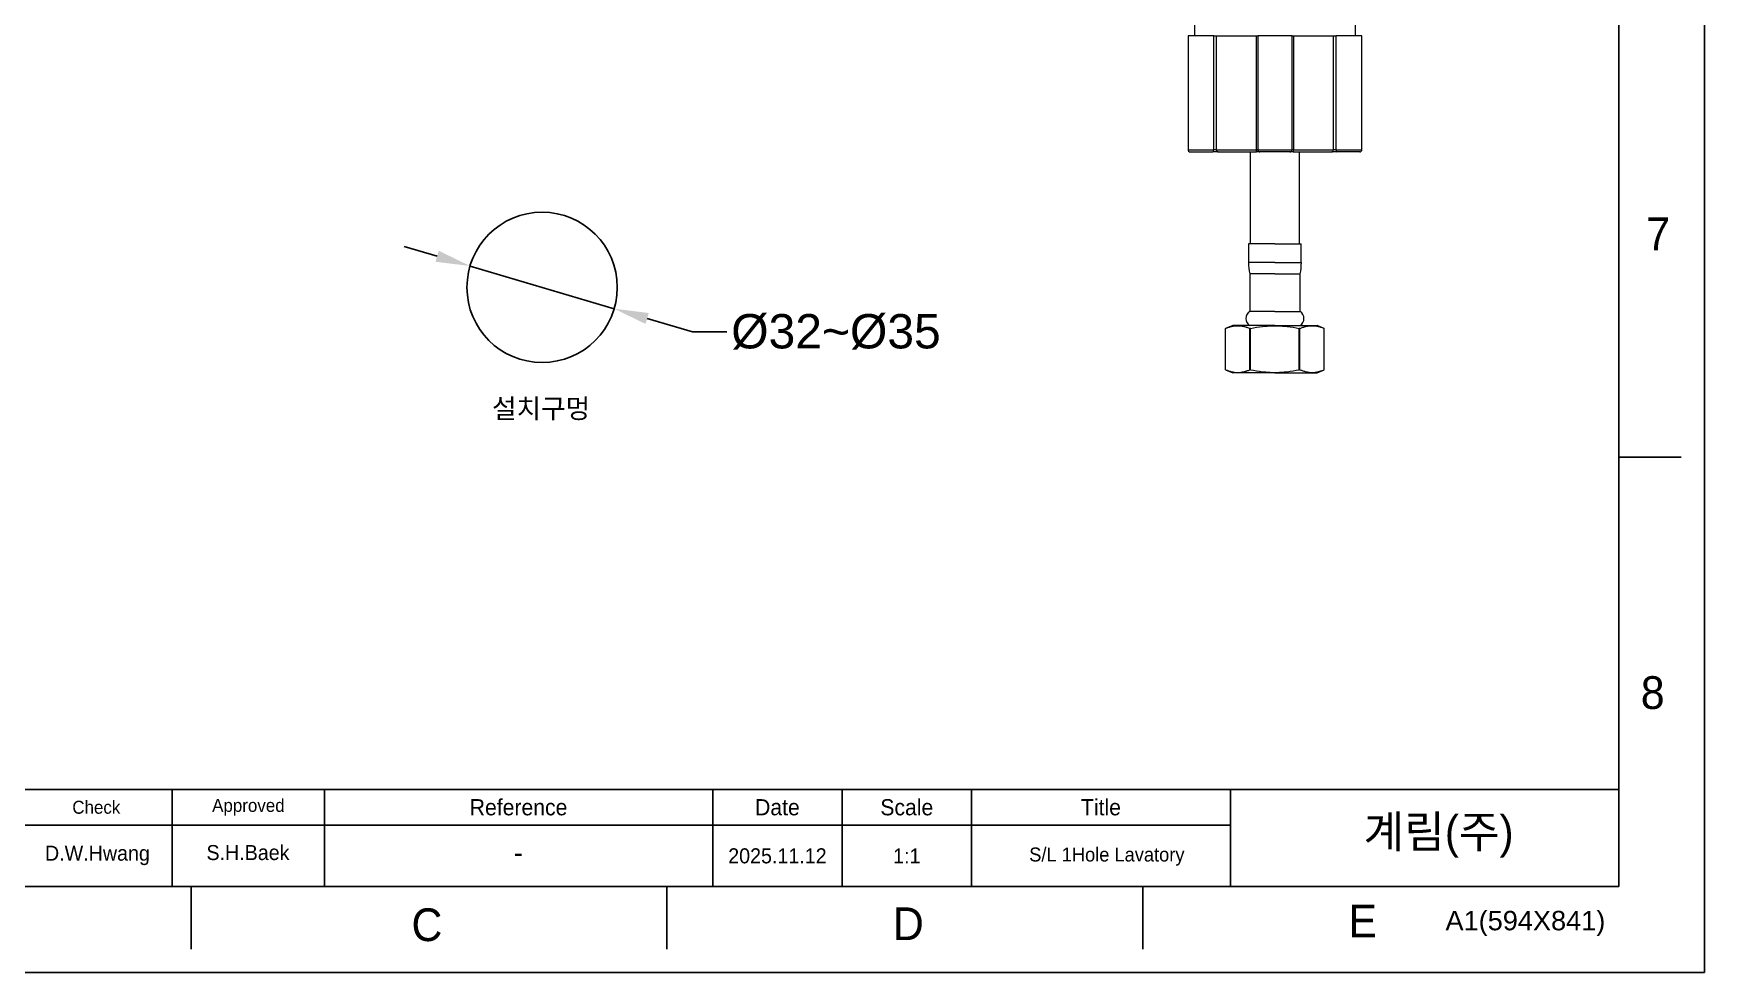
# Model space of a CAD drawing. Extents: x 16036 to 31646, y -36012 to -17126.
# Drawn here: x 16241 to 16630.1, y -17966.1 to -17747.5 of the extents above; entities that cross this region are included whole.
import ezdxf

# ---------------------------------------------------------------- set-up
doc = ezdxf.new("R2010")
doc.units = 0
doc.header["$MEASUREMENT"] = 0
doc.linetypes.add('CENTERX2', pattern=[101.6, 63.5, -12.7, 12.7, -12.7])
doc.layers.get('0').update_dxf_attribs({"color": 3, "linetype": 'CONTINUOUS'})
doc.layers.get('DEFPOINTS').update_dxf_attribs({"linetype": 'CONTINUOUS'})
doc.layers.add('5', color=2, linetype='CONTINUOUS', lineweight=9)
doc.layers.add('DIM_', color=6, linetype='CONTINUOUS', lineweight=9)
doc.layers.add('FORM', color=7, linetype='CONTINUOUS')
doc.layers.add('TEXT', color=2, linetype='CONTINUOUS')
doc.styles.add('ARIAL', font='arial.ttf')
doc.styles.add('ROMANS', font='Gulim.ttf')
doc.styles.get("Standard").update_dxf_attribs({"font": 'Gulim.ttf'})
doc.dimstyles.new('ISO-25', dxfattribs={"dimtxt": 8, "dimasz": 8, "dimexe": 1.25, "dimexo": 0.625, "dimgap": 1.5, "dimtad": 1, "dimtih": 1, "dimtoh": 1, "dimdec": 1, "dimdsep": 46, "dimtxsty": 'ARIAL', "dimcen": 0, "dimclrd": 3, "dimclre": 3, "dimclrt": 4, "dimadec": 0, "dimazin": 0, "dimtfac": 1, "dimtdec": 1, "dimtmove": 0, "dimatfit": 3, "dimfxl": 1, "dimarcsym": 0})

# ---------------------------------------------------------------- blocks, each defined once
blk = doc.blocks.new('*D68')
at = {"layer": '5', "color": 3, "lineweight": -2, "transparency": 16777216}
for p, q in [((16334.98, -17799.34), (16327.31, -17797.07)), ((16342.65, -17801.61), (16376.21, -17811.55)), ((16394.42, -17816.95), (16383.88, -17813.82)), ((16402.42, -17816.95), (16394.42, -17816.95))]:
    blk.add_line(p, q, dxfattribs=at)
at = {"layer": '5', "color": 3, "transparency": 16777216}
for points in [[(16335.36, -17798.06), (16334.6, -17800.62), (16342.65, -17801.61)], [(16384.26, -17812.55), (16383.5, -17815.1), (16376.21, -17811.55)]]:
    blk.add_solid(points, dxfattribs=at)
at = {"layer": 'DEFPOINTS', "color": 0, "transparency": 16777216}
for p in [(16342.65, -17801.61), (16376.21, -17811.55)]:
    blk.add_point(p, dxfattribs=at)
at = {"layer": '5', "color": 4, "transparency": 16777216, "insert": (16427.86, -17816.95), "char_height": 8, "attachment_point": 5, "style": 'ARIAL'}
blk.add_mtext('%%C32~%%C35', dxfattribs=at)

msp = doc.modelspace()

# ---------------------------------------------------------------- linework, layer by layer
at = {"linetype": 'Continuous', "lineweight": 18}
for p, q in [((16511.36, -17734.06), (16511.36, -17748.06)), ((16548.76, -17734.06), (16548.76, -17748.06)), ((16509.83, -17748.06), (16509.83, -17774.56)), ((16515.85, -17748.06), (16509.83, -17748.06)), ((16515.85, -17748.06), (16516.47, -17748.06)), ((16516.47, -17748.06), (16525.68, -17748.06)), ((16525.68, -17748.06), (16526.06, -17748.06)), ((16526.06, -17748.06), (16526.06, -17774.56)), ((16534.06, -17748.06), (16526.06, -17748.06)), ((16534.06, -17748.06), (16534.45, -17748.06)), ((16534.06, -17774.56), (16534.06, -17748.06)), ((16534.45, -17748.06), (16543.66, -17748.06)), ((16543.66, -17748.06), (16544.28, -17748.06)), ((16550.3, -17748.06), (16544.28, -17748.06)), ((16550.3, -17774.56), (16550.3, -17748.06)), ((16510.33, -17775.06), (16515.6, -17775.06)), ((16516.83, -17775.06), (16515.6, -17775.06)), ((16516.83, -17775.06), (16525.8, -17775.06)), ((16524.31, -17775.06), (16524.31, -17784.21)), ((16526.56, -17775.06), (16525.8, -17775.06)), ((16533.56, -17775.06), (16526.56, -17775.06)), ((16534.33, -17775.06), (16533.56, -17775.06)), ((16534.33, -17775.06), (16543.3, -17775.06)), ((16535.81, -17784.21), (16535.81, -17775.06)), ((16544.53, -17775.06), (16543.3, -17775.06)), ((16549.8, -17775.06), (16544.53, -17775.06)), ((16524.31, -17784.21), (16524.31, -17796.45)), ((16535.81, -17796.45), (16535.81, -17784.21)), ((16530.06, -17796.45), (16523.91, -17796.45)), ((16523.91, -17796.45), (16523.91, -17800.81)), ((16530.06, -17796.45), (16536.21, -17796.45)), ((16536.21, -17800.81), (16536.21, -17796.45)), ((16524.19, -17803.45), (16524.19, -17812.22)), ((16530.06, -17803.45), (16524.19, -17803.45)), ((16530.06, -17803.45), (16535.93, -17803.45)), ((16535.93, -17812.22), (16535.93, -17803.45)), ((16530.06, -17812.22), (16524.19, -17812.22)), ((16530.06, -17812.22), (16535.93, -17812.22)), ((16520.23, -17815.45), (16518.56, -17816.13)), ((16518.56, -17825.76), (16518.56, -17816.13)), ((16518.56, -17816.13), (16518.56, -17816.13)), ((16518.56, -17825.76), (16518.56, -17816.13)), ((16530.06, -17815.45), (16520.23, -17815.45)), ((16524.39, -17816.13), (16524.24, -17816.13)), ((16524.24, -17825.76), (16524.24, -17816.13)), ((16524.39, -17825.76), (16524.39, -17816.13)), ((16530.06, -17815.45), (16539.89, -17815.45)), ((16535.74, -17825.76), (16535.74, -17816.13)), ((16535.88, -17816.13), (16535.74, -17816.13)), ((16535.88, -17825.76), (16535.88, -17816.13)), ((16541.56, -17816.13), (16539.89, -17815.45)), ((16541.56, -17825.76), (16541.56, -17816.13)), ((16541.56, -17816.13), (16541.56, -17816.13)), ((16518.56, -17825.76), (16520.23, -17826.45)), ((16518.56, -17825.76), (16518.56, -17825.76)), ((16530.06, -17826.45), (16520.23, -17826.45)), ((16524.39, -17825.76), (16524.24, -17825.76)), ((16530.06, -17826.45), (16539.89, -17826.45)), ((16535.88, -17825.76), (16535.74, -17825.76)), ((16539.89, -17826.45), (16541.56, -17825.76)), ((16541.56, -17825.76), (16541.56, -17825.76))]:
    msp.add_line(p, q, dxfattribs=at)
at = {"linetype": 'Continuous', "lineweight": 13}
for p, q in [((16515.85, -17774.56), (16515.85, -17748.06)), ((16516.47, -17774.56), (16516.47, -17748.06)), ((16525.68, -17748.06), (16525.68, -17774.56)), ((16534.45, -17774.56), (16534.45, -17748.06)), ((16543.66, -17748.06), (16543.66, -17774.56)), ((16544.28, -17748.06), (16544.28, -17774.56)), ((16509.83, -17774.56), (16515.85, -17774.56)), ((16516.47, -17774.56), (16515.85, -17774.56)), ((16516.47, -17774.56), (16525.68, -17774.56)), ((16526.06, -17774.56), (16525.68, -17774.56)), ((16526.06, -17774.56), (16534.06, -17774.56)), ((16534.45, -17774.56), (16534.06, -17774.56)), ((16534.45, -17774.56), (16543.66, -17774.56)), ((16544.28, -17774.56), (16543.66, -17774.56)), ((16544.28, -17774.56), (16550.3, -17774.56)), ((16530.06, -17800.81), (16523.91, -17800.81)), ((16530.06, -17800.81), (16536.21, -17800.81)), ((16530.06, -17826.45), (16530.06, -17826.38))]:
    msp.add_line(p, q, dxfattribs=at)
msp.add_circle((16359.43, -17806.58), 17.5)
at = {"linetype": 'Continuous', "lineweight": 18}
for centre, radius, start, end in [((16510.33, -17774.56), 0.5, 180, 270), ((16549.8, -17774.56), 0.5, 270, 0), ((16536.5, -17800.81), 12.59, 180, 192.1084), ((16523.63, -17800.81), 12.59, 347.8916, 0), ((16525.2, -17813.84), 1.9, 121.9344, 238.0656), ((16534.93, -17813.84), 1.9, 301.9344, 58.0656)]:
    msp.add_arc(centre, radius, start, end, dxfattribs=at)
at = {"linetype": 'Continuous', "lineweight": 13}
for centre, major_axis, ratio, start_param, end_param in [((16515.6, -17774.56), (0, 0.5), 0.506401, 3.141593, 4.712389), ((16516.83, -17774.56), (0, -0.5), 0.725152, 4.712389, 6.283185), ((16525.8, -17774.56), (0, 0.5), 0.23376, 1.570796, 3.141593), ((16534.33, -17774.56), (0, -0.5), 0.23376, 0, 1.570796), ((16543.3, -17774.56), (0, 0.5), 0.725152, 3.141593, 4.712389), ((16544.53, -17774.56), (0, -0.5), 0.506401, 4.712389, 6.283185)]:
    msp.add_ellipse(centre, major_axis=major_axis, ratio=ratio, start_param=start_param, end_param=end_param, dxfattribs=at)
at = {"linetype": 'Continuous', "lineweight": 18}
for centre, major_axis, start_param, end_param in [((16526.56, -17774.56), (0, 0.5), 1.570796, 3.141593), ((16533.56, -17774.56), (0, -0.5), 0, 1.570796)]:
    msp.add_ellipse(centre, major_axis=major_axis, ratio=0.999973, start_param=start_param, end_param=end_param, dxfattribs=at)
for points, knots in [([(16518.56, -17816.13), (16518.8, -17816.04), (16519.03, -17815.95), (16519.51, -17815.8), (16519.74, -17815.74), (16520.21, -17815.63), (16520.45, -17815.59), (16520.92, -17815.53), (16521.16, -17815.52), (16521.63, -17815.52), (16521.87, -17815.53), (16522.34, -17815.59), (16522.58, -17815.63), (16522.94, -17815.71), (16523.06, -17815.74), (16523.24, -17815.79), (16523.3, -17815.8), (16523.41, -17815.84), (16523.71, -17815.93), (16524.01, -17816.04), (16524.24, -17816.13)], [0, 0, 0, 0, 0.125, 0.125, 0.25, 0.25, 0.375, 0.375, 0.5, 0.5, 0.625, 0.625, 0.75, 0.75, 0.8125, 0.8125, 0.84375, 0.84375, 0.875, 1, 1, 1, 1]), ([(16524.39, -17816.13), (16525.32, -17815.94), (16526.26, -17815.79), (16527.68, -17815.63), (16528.16, -17815.59), (16529.11, -17815.53), (16529.59, -17815.52), (16530.06, -17815.52)], [0, 0, 0, 0, 0.5, 0.5, 0.75, 0.75, 1, 1, 1, 1]), ([(16530.06, -17815.52), (16530.54, -17815.52), (16531.02, -17815.53), (16531.97, -17815.59), (16532.45, -17815.63), (16533.87, -17815.79), (16534.81, -17815.94), (16535.74, -17816.13)], [0, 0, 0, 0, 0.25, 0.25, 0.5, 0.5, 1, 1, 1, 1]), ([(16535.88, -17816.13), (16536.12, -17816.04), (16536.36, -17815.95), (16536.83, -17815.8), (16537.06, -17815.74), (16537.53, -17815.63), (16537.77, -17815.59), (16538.24, -17815.53), (16538.48, -17815.52), (16538.95, -17815.52), (16539.19, -17815.53), (16539.67, -17815.59), (16539.9, -17815.63), (16540.26, -17815.71), (16540.38, -17815.74), (16540.56, -17815.79), (16540.62, -17815.8), (16540.74, -17815.84), (16541.03, -17815.93), (16541.33, -17816.04), (16541.56, -17816.13)], [0, 0, 0, 0, 0.125, 0.125, 0.25, 0.25, 0.375, 0.375, 0.5, 0.5, 0.625, 0.625, 0.75, 0.75, 0.8125, 0.8125, 0.84375, 0.84375, 0.875, 1, 1, 1, 1]), ([(16518.56, -17825.76), (16518.8, -17825.86), (16519.03, -17825.94), (16519.51, -17826.1), (16519.74, -17826.16), (16520.21, -17826.27), (16520.45, -17826.31), (16520.92, -17826.36), (16521.16, -17826.38), (16521.63, -17826.38), (16521.87, -17826.37), (16522.34, -17826.31), (16522.58, -17826.27), (16522.94, -17826.19), (16523.06, -17826.16), (16523.24, -17826.11), (16523.3, -17826.09), (16523.41, -17826.06), (16523.71, -17825.97), (16524.01, -17825.86), (16524.24, -17825.76)], [0, 0, 0, 0, 0.125, 0.125, 0.25, 0.25, 0.375, 0.375, 0.5, 0.5, 0.625, 0.625, 0.75, 0.75, 0.8125, 0.8125, 0.84375, 0.84375, 0.875, 1, 1, 1, 1]), ([(16524.39, -17825.76), (16525.32, -17825.95), (16526.26, -17826.11), (16527.68, -17826.27), (16528.16, -17826.31), (16529.11, -17826.36), (16529.59, -17826.38), (16530.06, -17826.38)], [0, 0, 0, 0, 0.5, 0.5, 0.75, 0.75, 1, 1, 1, 1]), ([(16530.06, -17826.38), (16530.54, -17826.38), (16531.02, -17826.36), (16531.97, -17826.31), (16532.45, -17826.27), (16533.87, -17826.11), (16534.81, -17825.95), (16535.74, -17825.76)], [0, 0, 0, 0, 0.25, 0.25, 0.5, 0.5, 1, 1, 1, 1]), ([(16535.88, -17825.76), (16536.12, -17825.86), (16536.36, -17825.94), (16536.83, -17826.1), (16537.06, -17826.16), (16537.53, -17826.27), (16537.77, -17826.31), (16538.24, -17826.36), (16538.48, -17826.38), (16538.95, -17826.38), (16539.19, -17826.37), (16539.67, -17826.31), (16539.9, -17826.27), (16540.26, -17826.19), (16540.38, -17826.16), (16540.56, -17826.11), (16540.62, -17826.09), (16540.74, -17826.06), (16541.03, -17825.97), (16541.33, -17825.86), (16541.56, -17825.76)], [0, 0, 0, 0, 0.125, 0.125, 0.25, 0.25, 0.375, 0.375, 0.5, 0.5, 0.625, 0.625, 0.75, 0.75, 0.8125, 0.8125, 0.84375, 0.84375, 0.875, 1, 1, 1, 1])]:
    msp.add_open_spline(points, degree=3, knots=knots, dxfattribs=at)
at = {"layer": 'FORM', "color": 7, "linetype": 'Continuous'}
for p, q in [((16630.1, -17126.1), (16630.1, -17966.1)), ((16610.1, -17946.1), (16610.1, -17146.1)), ((16610.1, -17846.1), (16624.64, -17846.1)), ((16277.71, -17946.11), (16277.71, -17960.64)), ((16388.51, -17946.11), (16388.51, -17960.64)), ((16499.31, -17946.1), (16499.31, -17960.64)), ((16036.1, -17966.1), (16630.1, -17966.1))]:
    msp.add_line(p, q, dxfattribs=at)
at = {"layer": 'FORM'}
for p, q in [((16202.51, -17923.5), (16610.1, -17923.5)), ((16273.33, -17946.1), (16273.33, -17923.5)), ((16308.74, -17946.1), (16308.74, -17923.5)), ((16399.15, -17946.1), (16399.15, -17923.5)), ((16399.15, -17946.1), (16399.15, -17923.5)), ((16399.15, -17946.1), (16399.15, -17923.5)), ((16429.29, -17946.1), (16429.29, -17923.5)), ((16459.42, -17946.1), (16459.42, -17923.5)), ((16519.69, -17946.1), (16519.69, -17923.5)), ((16167.1, -17931.79), (16519.69, -17931.79))]:
    msp.add_line(p, q, dxfattribs=at)
at = {"layer": 'FORM', "linetype": 'Continuous'}
msp.add_line((16610.1, -17946.1), (16056.1, -17946.1), dxfattribs=at)

# ---------------------------------------------------------------- texts
at = {"layer": 'DIM_', "insert": (16347.77, -17832.5), "char_height": 4.55, "attachment_point": 1}
msp.add_mtext_dynamic_manual_height_columns('설치구멍', width=28.1224, gutter_width=12.5, heights=[0], dxfattribs=at)
at = {"layer": 'FORM', "char_height": 7.62, "attachment_point": 5}
for s, width, insert in [('7', 50, (16619.3, -17794.12)), ('8', 50, (16618.02, -17900.98)), ('C', 10, (16332.62, -17955.02)), ('D', 10, (16444.71, -17954.74)), ('E', 10, (16550.5, -17954.11))]:
    msp.add_mtext_dynamic_manual_height_columns(s, width=width, gutter_width=12.5, heights=[0], dxfattribs=dict(at, insert=insert))
at = {"layer": 'TEXT', "style": 'ARIAL'}
msp.add_text('A1(594X841)', height=4.5204, dxfattribs=at).set_placement((16569.78, -17956.26))
at = {"layer": 'TEXT', "attachment_point": 5}
for s, width, gutter_width, insert, char_height in [('Check', 35.4099, 18.84, (16255.63, -17927.64), 3.014), ('Approved', 35.4099, 18.84, (16291.04, -17927.64), 3.014), ('Reference', 90.4082, 18.84, (16353.95, -17927.64), 3.767), ('Date', 30.1361, 18.84, (16414.22, -17927.64), 3.767), ('Scale', 30.1361, 18.84, (16444.35, -17927.64), 3.767), ('Title', 60.2721, 18.84, (16489.56, -17927.64), 3.767), ('S/L 1Hole Lavatory', 51.984, 16.25, (16490.93, -17939.11), 3.249)]:
    msp.add_mtext_dynamic_manual_height_columns(s, width=width, gutter_width=gutter_width, heights=[0], dxfattribs=dict(at, insert=insert, char_height=char_height))
at = {"layer": 'TEXT', "linetype": 'CENTERX2', "insert": (16568.18, -17934.44), "char_height": 7.534, "attachment_point": 5, "style": 'ROMANS'}
msp.add_mtext_dynamic_manual_height_columns('{\\fHYGothic-Medium|b0|i0|c129|p18;계림(주)}', width=90.4082, gutter_width=18.84, heights=[0], dxfattribs=at)
at = {"layer": 'TEXT', "attachment_point": 5}
for s, width, insert, char_height, style in [('D.W.Hwang', 35.4099, (16255.89, -17938.84), 3.5, 'ROMANS'), ('S.H.Baek', 35.4099, (16290.95, -17938.19), 3.5, 'ROMANS'), ('2025.11.12', 30.1361, (16414.22, -17938.95), 3.5, 'ROMANS'), ('1:1', 30.1361, (16444.35, -17938.95), 3.5, 'ROMANS'), ('-', 35.4099, (16353.89, -17938.19), 4.52, 'ARIAL')]:
    msp.add_mtext_dynamic_manual_height_columns(s, width=width, gutter_width=18.84, heights=[0], dxfattribs=dict(at, insert=insert, char_height=char_height, style=style))

# ---------------------------------------------------------------- dimensions: what is measured, and where the dimension line sits
at = {"layer": '5'}
dim = msp.add_diameter_dim_2p(p1=(16342.65, -17801.61), p2=(16376.21, -17811.55), text='%%C32~%%C35', dimstyle='ISO-25', override={"dimtad": 0}, dxfattribs=at)
dim.commit()
dim.dimension.update_dxf_attribs({"geometry": '*D68', "text_midpoint": (16427.86, -17816.95), "dimtype": 163})

doc.saveas('drawing.dxf')
